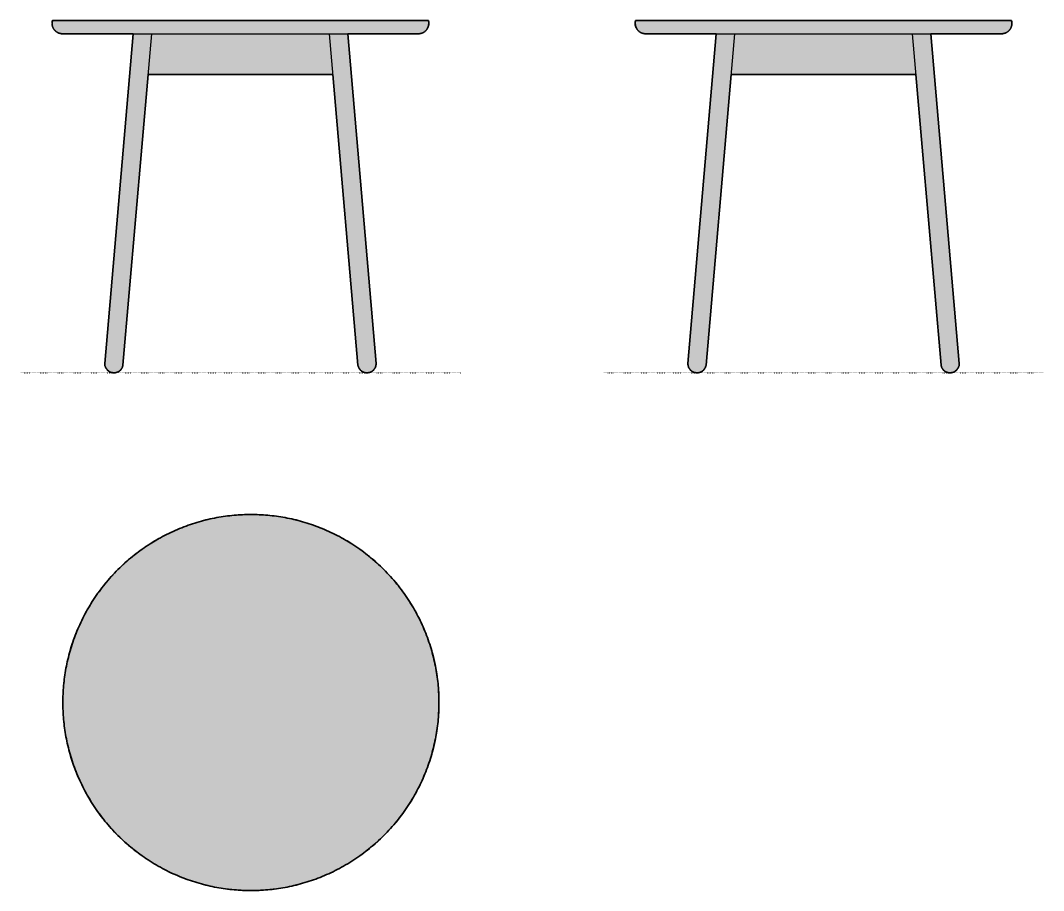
# Model space of a CAD drawing. Header units: millimetres. Extents: x 0 to 2039, y -1032 to 702.
import ezdxf

# ---------------------------------------------------------------- set-up
doc = ezdxf.new("R2010")
doc.units = ezdxf.units.MM
doc.linetypes.add('Dots', pattern=[1, 0, -1])
doc.layers.add('Blocks', color=7, linetype='Continuous')
doc.layers.add('Blocks$Fill', color=7, linetype='Continuous', true_color=0xffffff)
for name, color, linetype, lineweight, true_color in [('Blocks$Inner', 7, 'Continuous', 25, 0x007f00), ('Blocks$Outline', 7, 'Continuous', 35, 0xff3f3f), ('Groud', 7, 'Dots', 25, 0x243775)]:
    doc.layers.add(name, color=color, linetype=linetype, lineweight=lineweight, true_color=true_color)

# ---------------------------------------------------------------- blocks, each defined once
blk = doc.blocks.new('Nest Oak Round Table Ø75 Top')
at = {"layer": 'Blocks$Fill'}
blk.add_hatch(color=256, dxfattribs=at).paths.add_polyline_path([(749.6, 0), (749.5, 8.3), (749.2, 16.7), (748.8, 25.2), (748.1, 33.7), (747.2, 42.2), (746.1, 50.9), (744.8, 59.5), (743.3, 68.2), (741.6, 76.9), (739.7, 85.6), (737.5, 94.4), (735.1, 103.1), (732.5, 111.9), (729.7, 120.6), (726.6, 129.3), (723.3, 138), (719.7, 146.6), (716, 155.2), (712, 163.7), (707.7, 172.1), (703.3, 180.5), (698.6, 188.8), (693.7, 197), (688.5, 205.1), (683.1, 213.1), (677.6, 220.9), (671.8, 228.7), (665.8, 236.2), (659.6, 243.7), (653.2, 251), (646.6, 258.1), (639.8, 265), (632.9, 271.8), (625.8, 278.4), (618.5, 284.8), (611, 291), (603.5, 297), (595.7, 302.8), (587.9, 308.3), (579.9, 313.7), (571.8, 318.8), (563.6, 323.8), (555.3, 328.5), (546.9, 332.9), (538.5, 337.2), (530, 341.2), (521.4, 344.9), (512.8, 348.5), (504.1, 351.8), (495.4, 354.9), (486.7, 357.7), (477.9, 360.3), (469.2, 362.7), (460.4, 364.9), (451.7, 366.8), (443, 368.5), (434.3, 370), (425.7, 371.3), (417, 372.4), (408.5, 373.3), (400, 374), (391.5, 374.4), (383.1, 374.7), (374.8, 374.8), (366.5, 374.7), (358.1, 374.4), (349.6, 374), (341.1, 373.3), (332.6, 372.4), (323.9, 371.3), (315.3, 370), (306.6, 368.5), (297.9, 366.8), (289.2, 364.9), (280.4, 362.7), (271.7, 360.3), (262.9, 357.7), (254.2, 354.9), (245.5, 351.8), (236.8, 348.5), (228.2, 344.9), (219.6, 341.2), (211.1, 337.2), (202.7, 332.9), (194.3, 328.5), (186, 323.8), (177.8, 318.8), (169.7, 313.7), (161.7, 308.3), (153.9, 302.8), (146.1, 297), (138.6, 291), (131.1, 284.8), (123.8, 278.4), (116.7, 271.8), (109.8, 265), (103, 258.1), (96.4, 251), (90, 243.7), (83.8, 236.2), (77.8, 228.7), (72, 220.9), (66.5, 213.1), (61.1, 205.1), (56, 197), (51, 188.8), (46.3, 180.5), (41.9, 172.1), (37.6, 163.7), (33.6, 155.2), (29.9, 146.6), (26.3, 138), (23, 129.3), (19.9, 120.6), (17.1, 111.9), (14.5, 103.1), (12.1, 94.4), (9.9, 85.6), (8, 76.9), (6.3, 68.2), (4.8, 59.5), (3.5, 50.9), (2.4, 42.2), (1.5, 33.7), (0.8, 25.2), (0.4, 16.7), (0.1, 8.3), (0, 0), (0.1, -8.3), (0.4, -16.7), (0.8, -25.2), (1.5, -33.7), (2.4, -42.2), (3.5, -50.9), (4.8, -59.5), (6.3, -68.2), (8, -76.9), (9.9, -85.6), (12.1, -94.4), (14.5, -103.1), (17.1, -111.9), (19.9, -120.6), (23, -129.3), (26.3, -138), (29.9, -146.6), (33.6, -155.2), (37.6, -163.7), (41.9, -172.1), (46.3, -180.5), (51, -188.8), (56, -197), (61.1, -205.1), (66.5, -213.1), (72, -220.9), (77.8, -228.7), (83.8, -236.2), (90, -243.7), (96.4, -251), (103, -258.1), (109.8, -265), (116.7, -271.8), (123.8, -278.4), (131.1, -284.8), (138.6, -291), (146.1, -297), (153.9, -302.8), (161.7, -308.3), (169.7, -313.7), (177.8, -318.8), (186, -323.8), (194.3, -328.5), (202.7, -332.9), (211.1, -337.2), (219.6, -341.2), (228.2, -344.9), (236.8, -348.5), (245.5, -351.8), (254.2, -354.9), (262.9, -357.7), (271.7, -360.3), (280.4, -362.7), (289.2, -364.9), (297.9, -366.8), (306.6, -368.5), (315.3, -370), (323.9, -371.3), (332.6, -372.4), (341.1, -373.3), (349.6, -374), (358.1, -374.4), (366.5, -374.7), (374.8, -374.8), (383.1, -374.7), (391.5, -374.4), (400, -374), (408.5, -373.3), (417, -372.4), (425.7, -371.3), (434.3, -370), (443, -368.5), (451.7, -366.8), (460.4, -364.9), (469.2, -362.7), (477.9, -360.3), (486.7, -357.7), (495.4, -354.9), (504.1, -351.8), (512.8, -348.5), (521.4, -344.9), (530, -341.2), (538.5, -337.2), (546.9, -332.9), (555.3, -328.5), (563.6, -323.8), (571.8, -318.8), (579.9, -313.7), (587.9, -308.3), (595.7, -302.8), (603.5, -297), (611, -291), (618.5, -284.8), (625.8, -278.4), (632.9, -271.8), (639.8, -265), (646.6, -258.1), (653.2, -251), (659.6, -243.7), (665.8, -236.2), (671.8, -228.7), (677.6, -220.9), (683.1, -213.1), (688.5, -205.1), (693.7, -197), (698.6, -188.8), (703.3, -180.5), (707.7, -172.1), (712, -163.7), (716, -155.2), (719.7, -146.6), (723.3, -138), (726.6, -129.3), (729.7, -120.6), (732.5, -111.9), (735.1, -103.1), (737.5, -94.4), (739.7, -85.6), (741.6, -76.9), (743.3, -68.2), (744.8, -59.5), (746.1, -50.9), (747.2, -42.2), (748.1, -33.7), (748.8, -25.2), (749.2, -16.7), (749.5, -8.3)], flags=0)
at = {"layer": 'Blocks$Inner'}
blk.add_circle((374.8, 0), 374.8, dxfattribs=at)
at = {"layer": 'Blocks$Outline'}
blk.add_rational_spline([(749.6, 0), (749.6, 374.8), (374.8, 374.8), (0, 374.8), (0, 0), (0, -374.8), (374.8, -374.8), (749.6, -374.8), (749.6, 0)], [1, 0.707106781187, 1, 0.707106781187, 1, 0.707106781187, 1, 0.707106781187, 1], degree=2, knots=[0, 0, 0, 588.736724, 588.736724, 1177.473447, 1177.473447, 1766.210171, 1766.210171, 2354.946894, 2354.946894, 2354.946894], dxfattribs=at)
blk = doc.blocks.new('Nest Oak Round Table Ø75 Side')
at = {"layer": 'Blocks$Fill'}
blk.add_hatch(color=256, dxfattribs=at).paths.add_polyline_path([(672.6, 15), (672.6, 14.7), (672.7, 14.4), (672.8, 14), (672.9, 13.7), (673, 13.4), (673.1, 13), (673.2, 12.7), (673.3, 12.3), (673.4, 12), (673.5, 11.7), (673.7, 11.3), (673.8, 11), (673.9, 10.7), (674.1, 10.3), (674.3, 10), (674.4, 9.7), (674.6, 9.3), (674.8, 9), (675, 8.7), (675.2, 8.4), (675.4, 8), (675.6, 7.7), (675.8, 7.4), (676.1, 7.1), (676.3, 6.8), (676.5, 6.5), (676.8, 6.2), (677.1, 5.9), (677.3, 5.6), (677.6, 5.4), (677.9, 5.1), (678.2, 4.8), (678.4, 4.6), (678.7, 4.3), (679, 4), (679.3, 3.8), (679.7, 3.6), (680, 3.3), (680.3, 3.1), (680.6, 2.9), (680.9, 2.7), (681.3, 2.5), (681.6, 2.3), (682, 2.1), (682.3, 1.9), (682.6, 1.8), (683, 1.6), (683.3, 1.4), (683.7, 1.3), (684.1, 1.1), (684.4, 1), (684.8, 0.9), (685.1, 0.8), (685.5, 0.7), (685.9, 0.6), (686.2, 0.5), (686.6, 0.4), (687, 0.3), (687.3, 0.2), (687.7, 0.2), (688, 0.1), (688.4, 0.1), (688.8, 0), (689.1, 0), (689.5, 0), (689.9, 0), (690.2, -0.1), (690.6, -0.1), (691, -0.1), (691.3, 0), (691.7, 0), (692.2, 0), (692.6, 0.1), (693, 0.1), (693.3, 0.2), (693.7, 0.2), (694.1, 0.3), (694.5, 0.4), (694.9, 0.5), (695.3, 0.6), (695.7, 0.7), (696.1, 0.8), (696.5, 0.9), (696.9, 1.1), (697.3, 1.2), (697.7, 1.4), (698.1, 1.5), (698.5, 1.7), (698.8, 1.9), (699.2, 2.1), (699.6, 2.3), (700, 2.5), (700.3, 2.8), (700.7, 3), (701.1, 3.3), (701.4, 3.5), (701.8, 3.8), (702.1, 4.1), (702.5, 4.3), (702.8, 4.6), (703.1, 4.9), (703.4, 5.2), (703.8, 5.6), (704.1, 5.9), (704.4, 6.2), (704.6, 6.6), (704.9, 6.9), (705.2, 7.2), (705.5, 7.6), (705.7, 8), (706, 8.3), (706.2, 8.7), (706.4, 9.1), (706.6, 9.5), (706.8, 9.9), (707, 10.2), (707.2, 10.6), (707.4, 11), (707.5, 11.4), (707.7, 11.8), (707.8, 12.2), (708, 12.6), (708.1, 13), (708.2, 13.5), (708.3, 13.9), (708.4, 14.3), (708.5, 14.7), (708.6, 15.1), (708.6, 15.5), (708.7, 15.9), (708.8, 16.3), (708.8, 16.7), (708.8, 17.1), (708.8, 17.5), (708.9, 17.9), (708.9, 18.2), (652.5, 675.7), (792.5, 675.7), (793.1, 675.7), (793.7, 675.7), (794.3, 675.7), (794.9, 675.8), (795.5, 675.8), (796.1, 675.9), (796.7, 676), (797.3, 676.1), (797.9, 676.3), (798.5, 676.4), (799.1, 676.6), (799.6, 676.8), (800.2, 677), (800.8, 677.2), (801.4, 677.4), (802, 677.7), (802.5, 678), (803.1, 678.3), (803.6, 678.6), (804.1, 678.9), (804.7, 679.2), (805.2, 679.6), (805.7, 679.9), (806.1, 680.3), (806.6, 680.7), (807.1, 681.1), (807.5, 681.5), (808, 681.9), (808.4, 682.4), (808.8, 682.8), (809.2, 683.3), (809.5, 683.7), (809.9, 684.2), (810.2, 684.7), (810.6, 685.2), (810.9, 685.7), (811.2, 686.2), (811.5, 686.7), (811.8, 687.3), (812, 687.8), (812.3, 688.4), (812.5, 689), (812.7, 689.5), (813, 690.1), (813.1, 690.7), (813.3, 691.3), (813.5, 691.9), (813.6, 692.5), (813.7, 693.1), (813.8, 693.7), (813.9, 694.4), (813.9, 695), (814, 695.6), (814, 696.2), (814, 696.8), (814, 697.4), (813.9, 698.1), (813.9, 698.7), (813.8, 699.3), (813.7, 699.9), (813.6, 700.5), (813.5, 701), (813.4, 701.6), (813.2, 702.2), (438.4, 702.2), (63.6, 702.2), (63.5, 701.6), (63.4, 701), (63.2, 700.5), (63.1, 699.9), (63.1, 699.3), (63, 698.7), (62.9, 698.1), (62.9, 697.4), (62.9, 696.8), (62.9, 696.2), (62.9, 695.6), (63, 695), (63, 694.4), (63.1, 693.7), (63.2, 693.1), (63.3, 692.5), (63.4, 691.9), (63.6, 691.3), (63.8, 690.7), (63.9, 690.1), (64.1, 689.5), (64.4, 689), (64.6, 688.4), (64.8, 687.8), (65.1, 687.3), (65.4, 686.7), (65.7, 686.2), (66, 685.7), (66.3, 685.2), (66.7, 684.7), (67, 684.2), (67.4, 683.7), (67.7, 683.3), (68.1, 682.8), (68.5, 682.4), (68.9, 681.9), (69.4, 681.5), (69.8, 681.1), (70.3, 680.7), (70.7, 680.3), (71.2, 679.9), (71.7, 679.6), (72.2, 679.2), (72.8, 678.9), (73.3, 678.6), (73.8, 678.3), (74.4, 678), (74.9, 677.7), (75.5, 677.4), (76.1, 677.2), (76.7, 677), (77.2, 676.8), (77.8, 676.6), (78.4, 676.4), (79, 676.3), (79.6, 676.1), (80.2, 676), (80.8, 675.9), (81.4, 675.8), (82, 675.8), (82.6, 675.7), (83.2, 675.7), (83.8, 675.7), (84.4, 675.7), (224.4, 675.7), (168, 18.2), (168, 17.9), (168.1, 17.5), (168.1, 17.1), (168.1, 16.7), (168.1, 16.3), (168.2, 15.9), (168.2, 15.5), (168.3, 15.1), (168.4, 14.7), (168.5, 14.3), (168.6, 13.9), (168.7, 13.5), (168.8, 13), (168.9, 12.6), (169, 12.2), (169.2, 11.8), (169.3, 11.4), (169.5, 11), (169.7, 10.6), (169.9, 10.2), (170.1, 9.9), (170.3, 9.5), (170.5, 9.1), (170.7, 8.7), (170.9, 8.3), (171.2, 8), (171.4, 7.6), (171.7, 7.2), (172, 6.9), (172.2, 6.6), (172.5, 6.2), (172.8, 5.9), (173.1, 5.6), (173.4, 5.2), (173.8, 4.9), (174.1, 4.6), (174.4, 4.3), (174.8, 4.1), (175.1, 3.8), (175.5, 3.5), (175.8, 3.3), (176.2, 3), (176.5, 2.8), (176.9, 2.5), (177.3, 2.3), (177.7, 2.1), (178, 1.9), (178.4, 1.7), (178.8, 1.5), (179.2, 1.4), (179.6, 1.2), (180, 1.1), (180.4, 0.9), (180.8, 0.8), (181.2, 0.7), (181.6, 0.6), (182, 0.5), (182.4, 0.4), (182.8, 0.3), (183.2, 0.2), (183.5, 0.2), (183.9, 0.1), (184.3, 0.1), (184.9, 0), (185.2, 0), (185.6, 0), (185.9, -0.1), (186.3, -0.1), (186.7, -0.1), (187, 0), (187.4, 0), (187.8, 0), (188.1, 0), (188.5, 0.1), (188.8, 0.1), (189.2, 0.2), (189.6, 0.2), (189.9, 0.3), (190.3, 0.4), (190.7, 0.5), (191, 0.6), (191.4, 0.7), (191.7, 0.8), (192.1, 0.9), (192.5, 1), (192.8, 1.1), (193.2, 1.3), (193.5, 1.4), (193.9, 1.6), (194.2, 1.8), (194.6, 1.9), (194.9, 2.1), (195.3, 2.3), (195.6, 2.5), (195.9, 2.7), (196.3, 2.9), (196.6, 3.1), (196.9, 3.3), (197.2, 3.6), (197.5, 3.8), (197.9, 4), (198.2, 4.3), (198.4, 4.6), (198.7, 4.8), (199, 5.1), (199.3, 5.4), (199.6, 5.6), (199.8, 5.9), (200.1, 6.2), (200.3, 6.5), (200.6, 6.8), (200.8, 7.1), (201.1, 7.4), (201.3, 7.7), (201.5, 8), (201.7, 8.4), (201.9, 8.7), (202.1, 9), (202.3, 9.3), (202.5, 9.7), (202.6, 10), (202.8, 10.3), (202.9, 10.7), (203.1, 11), (203.2, 11.3), (203.4, 11.7), (203.5, 12), (203.6, 12.3), (203.7, 12.7), (203.8, 13), (203.9, 13.4), (204, 13.7), (204.1, 14), (204.2, 14.4), (204.2, 14.7), (204.3, 15), (254.6, 594.6), (438.4, 594.6), (622.3, 594.6)], flags=0)
at = {"layer": 'Blocks$Inner'}
for p, q in [((224.4, 675.7), (168, 18.2)), ((204.3, 15), (261.6, 675.7)), ((615.3, 675.7), (672.6, 15)), ((708.9, 18.2), (652.5, 675.7)), ((184.9, 0), (187.8, 0)), ((692, 0), (689.1, 0))]:
    blk.add_line(p, q, dxfattribs=at)
for points in [[(813.2, 702.2), (438.4, 702.2), (63.6, 702.2)], [(84.4, 675.7), (438.4, 675.7), (792.5, 675.7)], [(254.6, 594.6), (438.4, 594.6), (622.3, 594.6)]]:
    blk.add_lwpolyline(points, dxfattribs=at)
for centre, radius, start, end in [((83.8, 696.6), 20.9, 164.6225, 271.6085), ((793.1, 696.6), 20.9, 268.3915, 15.3775), ((186.3, 18.2), 18.3, 179.9272, 350.0122), ((690.6, 18.2), 18.3, 189.9878, 0.0728)]:
    blk.add_arc(centre, radius, start, end, dxfattribs=at)
at = {"layer": 'Blocks$Outline'}
for points in [[(438.4, 702.2), (63.6, 702.2)], [(813.2, 702.2), (438.4, 702.2)], [(84.4, 675.7), (224.4, 675.7)], [(224.4, 675.7), (168, 18.2)], [(708.9, 18.2), (652.5, 675.7)], [(652.5, 675.7), (792.5, 675.7)], [(204.3, 15), (254.6, 594.6)], [(254.6, 594.6), (438.4, 594.6)], [(438.4, 594.6), (622.3, 594.6)], [(622.3, 594.6), (672.6, 15)]]:
    blk.add_lwpolyline(points, dxfattribs=at)
for points, weights, knots in [([(63.6, 702.2), (60.8, 692), (67.4, 683.7), (73.9, 675.4), (84.4, 675.7)], [1, 0.893006457084, 1, 0.893006457084, 1], [0, 0, 0, 19.55102, 19.55102, 39.102039, 39.102039, 39.102039]), ([(792.5, 675.7), (803, 675.4), (809.5, 683.7), (816, 692), (813.2, 702.2)], [1, 0.893006457084, 1, 0.893006457084, 1], [0, 0, 0, 19.55102, 19.55102, 39.102039, 39.102039, 39.102039]), ([(168, 18.2), (168, 1.5), (184.7, 0), (184.8, 0), (186.3, -0.1), (201.9, 1.1), (204.3, 15)], [1, 0.737026836747, 1, 0.998419534882, 0.967178197236, 0.768648263074, 1], [0, 0, 0, 27.123464, 27.123464, 27.286476, 30.384948, 54.246929, 54.246929, 54.246929]), ([(672.6, 15), (675, 1.1), (690.6, -0.1), (692.1, 0), (692.2, 0), (708.9, 1.5), (708.9, 18.2)], [1, 0.768648263074, 0.967178197235, 0.998419534882, 1, 0.737026836747, 1], [0, 0, 0, 23.861981, 26.960453, 27.123464, 27.123464, 54.246929, 54.246929, 54.246929])]:
    blk.add_rational_spline(points, weights, degree=2, knots=knots, dxfattribs=at)
blk = doc.blocks.new('Nest Oak Round Table Ø75 Front')
at = {"layer": 'Blocks$Fill'}
blk.add_hatch(color=256, dxfattribs=at).paths.add_polyline_path([(672.6, 15), (672.6, 14.7), (672.7, 14.4), (672.8, 14), (672.9, 13.7), (673, 13.4), (673.1, 13), (673.2, 12.7), (673.3, 12.3), (673.4, 12), (673.5, 11.7), (673.7, 11.3), (673.8, 11), (673.9, 10.7), (674.1, 10.3), (674.3, 10), (674.4, 9.7), (674.6, 9.3), (674.8, 9), (675, 8.7), (675.2, 8.4), (675.4, 8), (675.6, 7.7), (675.8, 7.4), (676.1, 7.1), (676.3, 6.8), (676.5, 6.5), (676.8, 6.2), (677.1, 5.9), (677.3, 5.6), (677.6, 5.4), (677.9, 5.1), (678.2, 4.8), (678.4, 4.6), (678.7, 4.3), (679, 4), (679.3, 3.8), (679.7, 3.6), (680, 3.3), (680.3, 3.1), (680.6, 2.9), (680.9, 2.7), (681.3, 2.5), (681.6, 2.3), (682, 2.1), (682.3, 1.9), (682.6, 1.8), (683, 1.6), (683.3, 1.4), (683.7, 1.3), (684.1, 1.1), (684.4, 1), (684.8, 0.9), (685.1, 0.8), (685.5, 0.7), (685.9, 0.6), (686.2, 0.5), (686.6, 0.4), (687, 0.3), (687.3, 0.2), (687.7, 0.2), (688, 0.1), (688.4, 0.1), (688.8, 0), (689.1, 0), (689.5, 0), (689.9, 0), (690.2, -0.1), (690.6, -0.1), (691, -0.1), (691.3, 0), (691.7, 0), (692.2, 0), (692.6, 0.1), (693, 0.1), (693.3, 0.2), (693.7, 0.2), (694.1, 0.3), (694.5, 0.4), (694.9, 0.5), (695.3, 0.6), (695.7, 0.7), (696.1, 0.8), (696.5, 0.9), (696.9, 1.1), (697.3, 1.2), (697.7, 1.4), (698.1, 1.5), (698.5, 1.7), (698.8, 1.9), (699.2, 2.1), (699.6, 2.3), (700, 2.5), (700.3, 2.8), (700.7, 3), (701.1, 3.3), (701.4, 3.5), (701.8, 3.8), (702.1, 4.1), (702.5, 4.3), (702.8, 4.6), (703.1, 4.9), (703.4, 5.2), (703.8, 5.6), (704.1, 5.9), (704.4, 6.2), (704.6, 6.6), (704.9, 6.9), (705.2, 7.2), (705.5, 7.6), (705.7, 8), (706, 8.3), (706.2, 8.7), (706.4, 9.1), (706.6, 9.5), (706.8, 9.9), (707, 10.2), (707.2, 10.6), (707.4, 11), (707.5, 11.4), (707.7, 11.8), (707.8, 12.2), (708, 12.6), (708.1, 13), (708.2, 13.5), (708.3, 13.9), (708.4, 14.3), (708.5, 14.7), (708.6, 15.1), (708.6, 15.5), (708.7, 15.9), (708.8, 16.3), (708.8, 16.7), (708.8, 17.1), (708.8, 17.5), (708.9, 17.9), (708.9, 18.2), (652.5, 675.7), (792.5, 675.7), (793.1, 675.7), (793.7, 675.7), (794.3, 675.7), (794.9, 675.8), (795.5, 675.8), (796.1, 675.9), (796.7, 676), (797.3, 676.1), (797.9, 676.3), (798.5, 676.4), (799.1, 676.6), (799.6, 676.8), (800.2, 677), (800.8, 677.2), (801.4, 677.4), (802, 677.7), (802.5, 678), (803.1, 678.3), (803.6, 678.6), (804.1, 678.9), (804.7, 679.2), (805.2, 679.6), (805.7, 679.9), (806.1, 680.3), (806.6, 680.7), (807.1, 681.1), (807.5, 681.5), (808, 681.9), (808.4, 682.4), (808.8, 682.8), (809.2, 683.3), (809.5, 683.7), (809.9, 684.2), (810.2, 684.7), (810.6, 685.2), (810.9, 685.7), (811.2, 686.2), (811.5, 686.7), (811.8, 687.3), (812, 687.8), (812.3, 688.4), (812.5, 689), (812.7, 689.5), (813, 690.1), (813.1, 690.7), (813.3, 691.3), (813.5, 691.9), (813.6, 692.5), (813.7, 693.1), (813.8, 693.7), (813.9, 694.4), (813.9, 695), (814, 695.6), (814, 696.2), (814, 696.8), (814, 697.4), (813.9, 698.1), (813.9, 698.7), (813.8, 699.3), (813.7, 699.9), (813.6, 700.5), (813.5, 701), (813.4, 701.6), (813.2, 702.2), (438.4, 702.2), (63.6, 702.2), (63.5, 701.6), (63.4, 701), (63.2, 700.5), (63.1, 699.9), (63.1, 699.3), (63, 698.7), (62.9, 698.1), (62.9, 697.4), (62.9, 696.8), (62.9, 696.2), (62.9, 695.6), (63, 695), (63, 694.4), (63.1, 693.7), (63.2, 693.1), (63.3, 692.5), (63.4, 691.9), (63.6, 691.3), (63.8, 690.7), (63.9, 690.1), (64.1, 689.5), (64.4, 689), (64.6, 688.4), (64.8, 687.8), (65.1, 687.3), (65.4, 686.7), (65.7, 686.2), (66, 685.7), (66.3, 685.2), (66.7, 684.7), (67, 684.2), (67.4, 683.7), (67.7, 683.3), (68.1, 682.8), (68.5, 682.4), (68.9, 681.9), (69.4, 681.5), (69.8, 681.1), (70.3, 680.7), (70.7, 680.3), (71.2, 679.9), (71.7, 679.6), (72.2, 679.2), (72.8, 678.9), (73.3, 678.6), (73.8, 678.3), (74.4, 678), (74.9, 677.7), (75.5, 677.4), (76.1, 677.2), (76.7, 677), (77.2, 676.8), (77.8, 676.6), (78.4, 676.4), (79, 676.3), (79.6, 676.1), (80.2, 676), (80.8, 675.9), (81.4, 675.8), (82, 675.8), (82.6, 675.7), (83.2, 675.7), (83.8, 675.7), (84.4, 675.7), (224.4, 675.7), (168, 18.2), (168, 17.9), (168.1, 17.5), (168.1, 17.1), (168.1, 16.7), (168.1, 16.3), (168.2, 15.9), (168.2, 15.5), (168.3, 15.1), (168.4, 14.7), (168.5, 14.3), (168.6, 13.9), (168.7, 13.5), (168.8, 13), (168.9, 12.6), (169, 12.2), (169.2, 11.8), (169.3, 11.4), (169.5, 11), (169.7, 10.6), (169.9, 10.2), (170.1, 9.9), (170.3, 9.5), (170.5, 9.1), (170.7, 8.7), (170.9, 8.3), (171.2, 8), (171.4, 7.6), (171.7, 7.2), (172, 6.9), (172.2, 6.6), (172.5, 6.2), (172.8, 5.9), (173.1, 5.6), (173.4, 5.2), (173.8, 4.9), (174.1, 4.6), (174.4, 4.3), (174.8, 4.1), (175.1, 3.8), (175.5, 3.5), (175.8, 3.3), (176.2, 3), (176.5, 2.8), (176.9, 2.5), (177.3, 2.3), (177.7, 2.1), (178, 1.9), (178.4, 1.7), (178.8, 1.5), (179.2, 1.4), (179.6, 1.2), (180, 1.1), (180.4, 0.9), (180.8, 0.8), (181.2, 0.7), (181.6, 0.6), (182, 0.5), (182.4, 0.4), (182.8, 0.3), (183.2, 0.2), (183.5, 0.2), (183.9, 0.1), (184.3, 0.1), (184.9, 0), (185.2, 0), (185.6, 0), (185.9, -0.1), (186.3, -0.1), (186.7, -0.1), (187, 0), (187.4, 0), (187.8, 0), (188.1, 0), (188.5, 0.1), (188.8, 0.1), (189.2, 0.2), (189.6, 0.2), (189.9, 0.3), (190.3, 0.4), (190.7, 0.5), (191, 0.6), (191.4, 0.7), (191.7, 0.8), (192.1, 0.9), (192.5, 1), (192.8, 1.1), (193.2, 1.3), (193.5, 1.4), (193.9, 1.6), (194.2, 1.8), (194.6, 1.9), (194.9, 2.1), (195.3, 2.3), (195.6, 2.5), (195.9, 2.7), (196.3, 2.9), (196.6, 3.1), (196.9, 3.3), (197.2, 3.6), (197.5, 3.8), (197.9, 4), (198.2, 4.3), (198.4, 4.6), (198.7, 4.8), (199, 5.1), (199.3, 5.4), (199.6, 5.6), (199.8, 5.9), (200.1, 6.2), (200.3, 6.5), (200.6, 6.8), (200.8, 7.1), (201.1, 7.4), (201.3, 7.7), (201.5, 8), (201.7, 8.4), (201.9, 8.7), (202.1, 9), (202.3, 9.3), (202.5, 9.7), (202.6, 10), (202.8, 10.3), (202.9, 10.7), (203.1, 11), (203.2, 11.3), (203.4, 11.7), (203.5, 12), (203.6, 12.3), (203.7, 12.7), (203.8, 13), (203.9, 13.4), (204, 13.7), (204.1, 14), (204.2, 14.4), (204.2, 14.7), (204.3, 15), (254.6, 594.6), (438.4, 594.6), (622.3, 594.6)], flags=0)
at = {"layer": 'Blocks$Inner'}
for p, q in [((224.4, 675.7), (168, 18.2)), ((204.3, 15), (261.6, 675.7)), ((615.3, 675.7), (672.6, 15)), ((708.9, 18.2), (652.5, 675.7)), ((184.9, 0), (187.8, 0)), ((692, 0), (689.1, 0))]:
    blk.add_line(p, q, dxfattribs=at)
for points in [[(813.2, 702.2), (438.4, 702.2), (63.6, 702.2)], [(84.4, 675.7), (438.4, 675.7), (792.5, 675.7)], [(254.6, 594.6), (438.4, 594.6), (622.3, 594.6)]]:
    blk.add_lwpolyline(points, dxfattribs=at)
for centre, radius, start, end in [((83.8, 696.6), 20.9, 164.6225, 271.6085), ((793.1, 696.6), 20.9, 268.3915, 15.3775), ((186.3, 18.2), 18.3, 179.9272, 350.0122), ((690.6, 18.2), 18.3, 189.9878, 0.0728)]:
    blk.add_arc(centre, radius, start, end, dxfattribs=at)
at = {"layer": 'Blocks$Outline'}
for points in [[(438.4, 702.2), (63.6, 702.2)], [(813.2, 702.2), (438.4, 702.2)], [(84.4, 675.7), (224.4, 675.7)], [(224.4, 675.7), (168, 18.2)], [(708.9, 18.2), (652.5, 675.7)], [(652.5, 675.7), (792.5, 675.7)], [(204.3, 15), (254.6, 594.6)], [(254.6, 594.6), (438.4, 594.6)], [(438.4, 594.6), (622.3, 594.6)], [(622.3, 594.6), (672.6, 15)]]:
    blk.add_lwpolyline(points, dxfattribs=at)
for points, weights, knots in [([(63.6, 702.2), (60.8, 692), (67.4, 683.7), (73.9, 675.4), (84.4, 675.7)], [1, 0.893006457084, 1, 0.893006457084, 1], [0, 0, 0, 19.55102, 19.55102, 39.102039, 39.102039, 39.102039]), ([(792.5, 675.7), (803, 675.4), (809.5, 683.7), (816, 692), (813.2, 702.2)], [1, 0.893006457084, 1, 0.893006457084, 1], [0, 0, 0, 19.55102, 19.55102, 39.102039, 39.102039, 39.102039]), ([(168, 18.2), (168, 1.5), (184.7, 0), (184.8, 0), (186.3, -0.1), (201.9, 1.1), (204.3, 15)], [1, 0.737026836747, 1, 0.998419534882, 0.967178197236, 0.768648263074, 1], [0, 0, 0, 27.123464, 27.123464, 27.286476, 30.384948, 54.246929, 54.246929, 54.246929]), ([(672.6, 15), (675, 1.1), (690.6, -0.1), (692.1, 0), (692.2, 0), (708.9, 1.5), (708.9, 18.2)], [1, 0.768648263074, 0.967178197235, 0.998419534882, 1, 0.737026836747, 1], [0, 0, 0, 23.861981, 26.960453, 27.123464, 27.123464, 54.246929, 54.246929, 54.246929])]:
    blk.add_rational_spline(points, weights, degree=2, knots=knots, dxfattribs=at)

msp = doc.modelspace()

# ---------------------------------------------------------------- linework, layer by layer
at = {"layer": 'Groud'}
for points in [[(0, 0), (876.9, 0)], [(1162.2, 0), (2039.1, 0)]]:
    msp.add_lwpolyline(points, dxfattribs=at)

# ---------------------------------------------------------------- block references
at = {"layer": 'Blocks'}
for name, p in [('Nest Oak Round Table Ø75 Front', (0, 0)), ('Nest Oak Round Table Ø75 Side', (1162.2, 0)), ('Nest Oak Round Table Ø75 Top', (84.5, -657.3))]:
    msp.add_blockref(name, p, dxfattribs=at)

doc.saveas('drawing.dxf')
